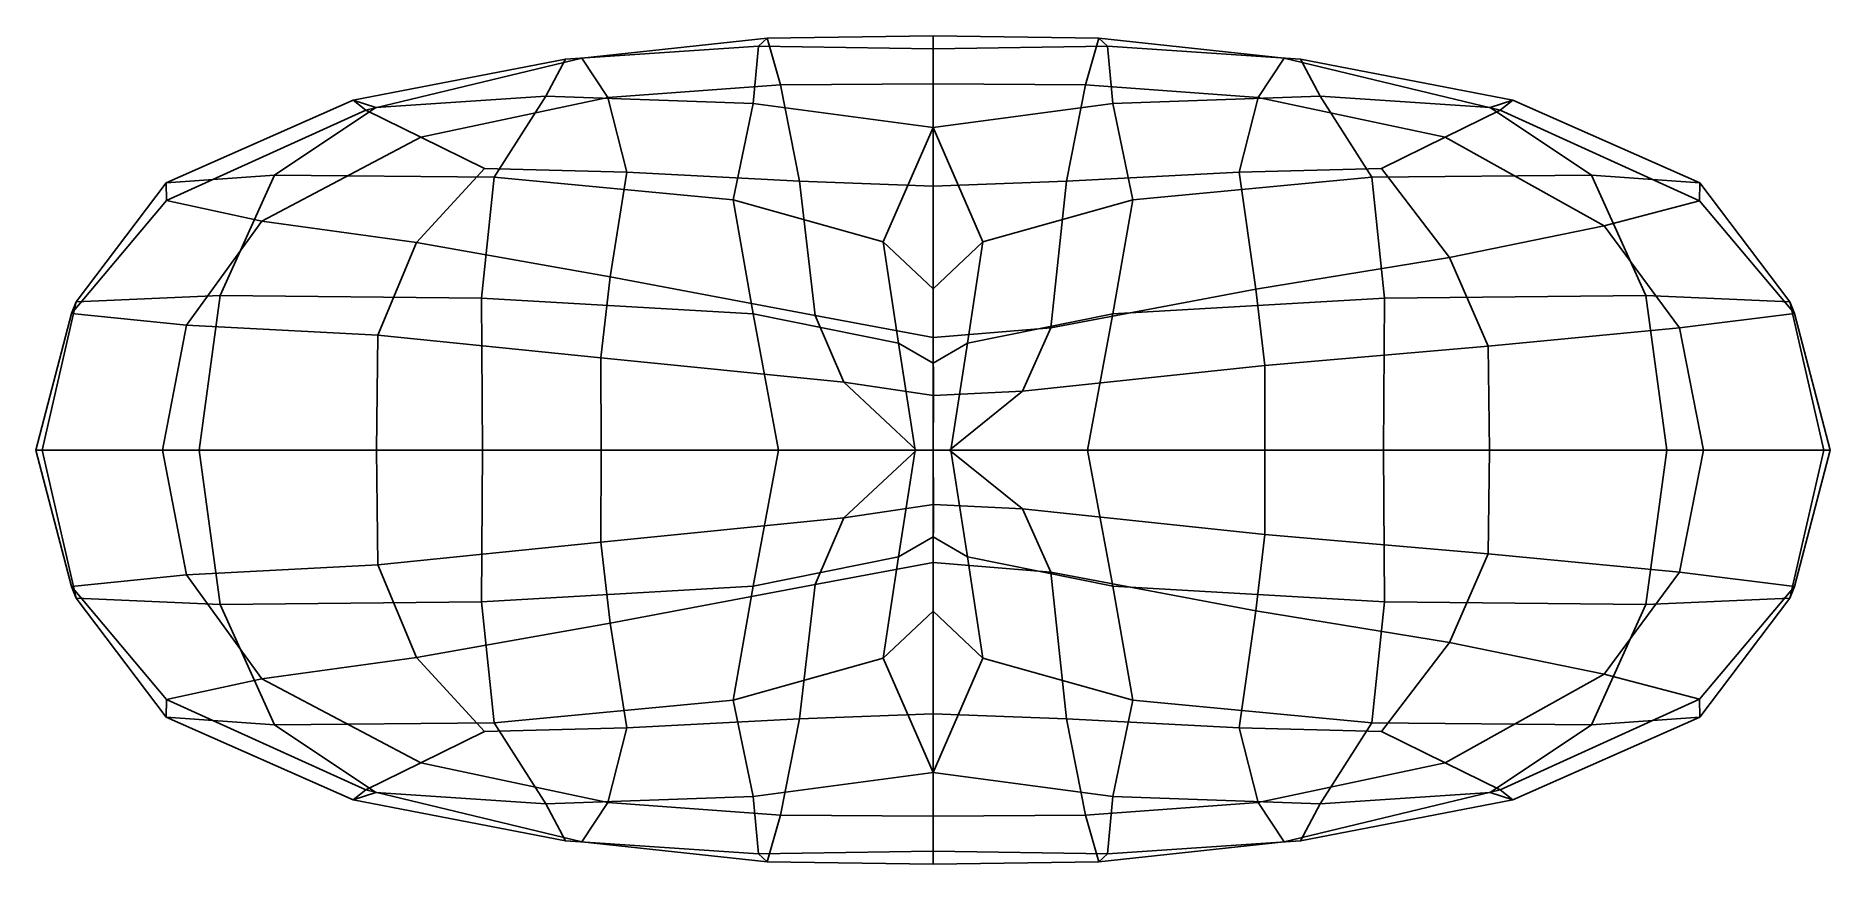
# Model space of a CAD drawing. Extents: x -1.41 to 1.41, y -0.65 to 0.65.
import ezdxf

# ---------------------------------------------------------------- set-up
doc = ezdxf.new("R2010")
doc.units = 0

msp = doc.modelspace()

# ---------------------------------------------------------------- linework, layer by layer
for points in [[(0, 0.6533, 1.1936), (0, 0.6328, 1.5204), (-0.2749, 0.6371, 1.5391), (-0.2614, 0.6494, 1.2126)], [(0, 0.5776, 0.8613), (0, 0.6533, 1.1936), (-0.2614, 0.6494, 1.2126), (-0.2405, 0.576, 0.8832)], [(0, 0.5776, 0.8613), (0.2405, 0.576, 0.8832), (0.2614, 0.6494, 1.2126), (0, 0.6533, 1.1936)], [(0, 0.6533, 1.1936), (0.2614, 0.6494, 1.2126), (0.2749, 0.6371, 1.5391), (0, 0.6328, 1.5204)], [(-0.2837, 0.5465, 1.8744), (-0.6106, 0.5582, 1.9169), (-0.5794, 0.6166, 1.5864), (-0.2749, 0.6371, 1.5391)], [(-0.5794, 0.6166, 1.5864), (-0.5534, 0.6181, 1.2571), (-0.2614, 0.6494, 1.2126), (-0.2749, 0.6371, 1.5391)], [(-0.5534, 0.6181, 1.2571), (-0.5124, 0.5563, 0.9317), (-0.2405, 0.576, 0.8832), (-0.2614, 0.6494, 1.2126)], [(0, 0.6328, 1.5204), (0, 0.5086, 1.857), (-0.2837, 0.5465, 1.8744), (-0.2749, 0.6371, 1.5391)], [(0, 0.6328, 1.5204), (0.2749, 0.6371, 1.5391), (0.2837, 0.5465, 1.8744), (0, 0.5086, 1.857)], [(0.5534, 0.6181, 1.2571), (0.2614, 0.6494, 1.2126), (0.2405, 0.576, 0.8832), (0.5124, 0.5563, 0.9317)], [(0.5794, 0.6166, 1.5864), (0.2749, 0.6371, 1.5391), (0.2614, 0.6494, 1.2126), (0.5534, 0.6181, 1.2571)], [(0.2837, 0.5465, 1.8744), (0.2749, 0.6371, 1.5391), (0.5794, 0.6166, 1.5864), (0.6106, 0.5582, 1.9169)], [(-0.914, 0.552, 1.6557), (-0.8943, 0.5362, 1.3084), (-0.5534, 0.6181, 1.2571), (-0.5794, 0.6166, 1.5864)], [(-0.6106, 0.5582, 1.9169), (-0.8786, 0.5404, 1.9144), (-0.914, 0.552, 1.6557), (-0.5794, 0.6166, 1.5864)], [(-0.8943, 0.5362, 1.3084), (-0.8073, 0.4933, 0.9622), (-0.5124, 0.5563, 0.9317), (-0.5534, 0.6181, 1.2571)], [(0.8943, 0.5362, 1.3084), (0.5534, 0.6181, 1.2571), (0.5124, 0.5563, 0.9317), (0.8073, 0.4933, 0.9622)], [(0.914, 0.552, 1.6557), (0.5794, 0.6166, 1.5864), (0.5534, 0.6181, 1.2571), (0.8943, 0.5362, 1.3084)], [(0.6106, 0.5582, 1.9169), (0.5794, 0.6166, 1.5864), (0.914, 0.552, 1.6557), (0.8786, 0.5404, 1.9144)], [(-0.2105, 0.424, 0.5199), (-0.2405, 0.576, 0.8832), (-0.5124, 0.5563, 0.9317), (-0.4829, 0.4384, 0.6157)], [(0, 0.4162, 0.4823), (0, 0.5776, 0.8613), (-0.2405, 0.576, 0.8832), (-0.2105, 0.424, 0.5199)], [(0, 0.4162, 0.4823), (0.2105, 0.424, 0.5199), (0.2405, 0.576, 0.8832), (0, 0.5776, 0.8613)], [(0.2105, 0.424, 0.5199), (0.4829, 0.4384, 0.6157), (0.5124, 0.5563, 0.9317), (0.2405, 0.576, 0.8832)], [(-1.2087, 0.4213, 1.7717), (-1.2085, 0.3937, 1.3539), (-0.8943, 0.5362, 1.3084), (-0.914, 0.552, 1.6557)], [(-1.0379, 0.4335, 2.0848), (-1.2087, 0.4213, 1.7717), (-0.914, 0.552, 1.6557), (-0.8786, 0.5404, 1.9144)], [(-0.6918, 0.4302, 2.1923), (-1.0379, 0.4335, 2.0848), (-0.8786, 0.5404, 1.9144), (-0.6106, 0.5582, 1.9169)], [(-0.4829, 0.4384, 0.6157), (-0.5124, 0.5563, 0.9317), (-0.8073, 0.4933, 0.9622), (-0.7069, 0.4443, 0.7077)], [(-0.6106, 0.5582, 1.9169), (-0.2837, 0.5465, 1.8744), (-0.315, 0.3947, 2.1358), (-0.6918, 0.4302, 2.1923)], [(-0.0787, 0.3283, 2.0411), (-0.315, 0.3947, 2.1358), (-0.2837, 0.5465, 1.8744), (0, 0.5086, 1.857)], [(0.0787, 0.3283, 2.0411), (0, 0.5086, 1.857), (0.2837, 0.5465, 1.8744), (0.315, 0.3947, 2.1358)], [(0.6106, 0.5582, 1.9169), (0.6918, 0.4302, 2.1923), (0.315, 0.3947, 2.1358), (0.2837, 0.5465, 1.8744)], [(0.4829, 0.4384, 0.6157), (0.7069, 0.4443, 0.7077), (0.8073, 0.4933, 0.9622), (0.5124, 0.5563, 0.9317)], [(0.6918, 0.4302, 2.1923), (0.6106, 0.5582, 1.9169), (0.8786, 0.5404, 1.9144), (1.0379, 0.4335, 2.0848)], [(1.0379, 0.4335, 2.0848), (0.8786, 0.5404, 1.9144), (0.914, 0.552, 1.6557), (1.2087, 0.4213, 1.7717)], [(1.2087, 0.4213, 1.7717), (0.914, 0.552, 1.6557), (0.8943, 0.5362, 1.3084), (1.2085, 0.3929, 1.3539)], [(-1.2085, 0.3937, 1.3539), (-1.0583, 0.361, 0.9334), (-0.8073, 0.4933, 0.9622), (-0.8943, 0.5362, 1.3084)], [(1.2085, 0.3929, 1.3539), (0.8943, 0.5362, 1.3084), (0.8073, 0.4933, 0.9622), (1.0583, 0.3534, 0.9334)], [(-1.0583, 0.361, 0.9334), (-0.8143, 0.3275, 0.5977), (-0.7069, 0.4443, 0.7077), (-0.8073, 0.4933, 0.9622)], [(0, 0.5086, 1.857), (0.0787, 0.3283, 2.0411), (0, 0.2543, 2.047), (-0.0787, 0.3283, 2.0411)], [(1.0583, 0.3534, 0.9334), (0.8073, 0.4933, 0.9622), (0.7069, 0.4443, 0.7077), (0.8143, 0.3037, 0.5977)], [(-1.2087, 0.4213, 1.7717), (-1.0379, 0.4335, 2.0848), (-1.1238, 0.2435, 2.1955), (-1.3506, 0.2337, 1.8348)], [(-1.0379, 0.4335, 2.0848), (-0.6918, 0.4302, 2.1923), (-0.7117, 0.2393, 2.3337), (-1.1238, 0.2435, 2.1955)], [(-0.8143, 0.3275, 0.5977), (-0.5089, 0.2734, 0.3686), (-0.4829, 0.4384, 0.6157), (-0.7069, 0.4443, 0.7077)], [(-0.6918, 0.4302, 2.1923), (-0.315, 0.3947, 2.1358), (-0.2833, 0.2148, 2.2516), (-0.7117, 0.2393, 2.3337)], [(-0.5089, 0.2734, 0.3686), (-0.1859, 0.212, 0.1982), (-0.2105, 0.424, 0.5199), (-0.4829, 0.4384, 0.6157)], [(0.5089, 0.2538, 0.3686), (0.4829, 0.4384, 0.6157), (0.2105, 0.424, 0.5199), (0.1859, 0.1928, 0.1982)], [(0.6918, 0.4302, 2.1923), (0.7117, 0.2393, 2.3337), (0.2833, 0.2148, 2.2516), (0.315, 0.3947, 2.1358)], [(0.8143, 0.3037, 0.5977), (0.7069, 0.4443, 0.7077), (0.4829, 0.4384, 0.6157), (0.5089, 0.2538, 0.3686)], [(1.0379, 0.4335, 2.0848), (1.1238, 0.2435, 2.1955), (0.7117, 0.2393, 2.3337), (0.6918, 0.4302, 2.1923)], [(1.2087, 0.4213, 1.7717), (1.3506, 0.2337, 1.8348), (1.1238, 0.2435, 2.1955), (1.0379, 0.4335, 2.0848)], [(-1.2085, 0.3937, 1.3539), (-1.2087, 0.4213, 1.7717), (-1.3506, 0.2337, 1.8348), (-1.3583, 0.2155, 1.3665)], [(0, 0.4162, 0.4823), (-0.2105, 0.424, 0.5199), (-0.1859, 0.212, 0.1982), (0, 0.1774, 0.1429)], [(0, 0.4162, 0.4823), (0, 0.1774, 0.1429), (0.1859, 0.1928, 0.1982), (0.2105, 0.424, 0.5199)], [(1.2085, 0.3929, 1.3539), (1.3583, 0.2154, 1.3664), (1.3506, 0.2337, 1.8348), (1.2087, 0.4213, 1.7717)], [(-1.0583, 0.361, 0.9334), (-1.2085, 0.3937, 1.3539), (-1.3583, 0.2155, 1.3665), (-1.1768, 0.1969, 0.8997)], [(-0.315, 0.3947, 2.1358), (-0.0787, 0.3283, 2.0411), (-0.0542, 0.1687, 2.1103), (-0.2833, 0.2148, 2.2516)], [(0.315, 0.3947, 2.1358), (0.2833, 0.2148, 2.2516), (0.0542, 0.1687, 2.1103), (0.0787, 0.3283, 2.0411)], [(1.0583, 0.3534, 0.9334), (1.1766, 0.1927, 0.8996), (1.3583, 0.2154, 1.3664), (1.2085, 0.3929, 1.3539)], [(-0.8143, 0.3275, 0.5977), (-1.0583, 0.361, 0.9334), (-1.1768, 0.1969, 0.8997), (-0.8754, 0.1812, 0.5266)], [(0.8143, 0.3037, 0.5977), (0.8752, 0.1637, 0.5267), (1.1766, 0.1927, 0.8996), (1.0583, 0.3534, 0.9334)], [(-0.5089, 0.2734, 0.3686), (-0.8143, 0.3275, 0.5977), (-0.8754, 0.1812, 0.5266), (-0.5234, 0.1456, 0.2539)], [(-0.0787, 0.3283, 2.0411), (0, 0.2543, 2.047), (0, 0.1371, 2.0798), (-0.0542, 0.1687, 2.1103)], [(0.0787, 0.3283, 2.0411), (0.0542, 0.1687, 2.1103), (0, 0.1371, 2.0798), (0, 0.2543, 2.047)], [(0.5089, 0.2538, 0.3686), (0.5232, 0.1335, 0.2542), (0.8752, 0.1637, 0.5267), (0.8143, 0.3037, 0.5977)], [(-0.1859, 0.212, 0.1982), (-0.5089, 0.2734, 0.3686), (-0.5234, 0.1456, 0.2539), (-0.1406, 0.107, 0.0416)], [(-1.3583, 0.2155, 1.3665), (-1.3506, 0.2337, 1.8348), (-1.4043, 0, 1.8689), (-1.4143, 0, 1.3808)], [(-1.3506, 0.2337, 1.8348), (-1.1238, 0.2435, 2.1955), (-1.1571, 0, 2.2496), (-1.4043, 0, 1.8689)], [(-1.1238, 0.2435, 2.1955), (-0.7117, 0.2393, 2.3337), (-0.7104, 0, 2.392), (-1.1571, 0, 2.2496)], [(-0.7117, 0.2393, 2.3337), (-0.2833, 0.2148, 2.2516), (-0.2434, 0, 2.2761), (-0.7104, 0, 2.392)], [(0.1859, 0.1928, 0.1982), (0.1413, 0.0926, 0.042), (0.5232, 0.1335, 0.2542), (0.5089, 0.2538, 0.3686)], [(0.7117, 0.2393, 2.3337), (0.7104, 0, 2.392), (0.2434, 0, 2.2761), (0.2833, 0.2148, 2.2516)], [(1.1238, 0.2435, 2.1955), (1.1571, 0, 2.2496), (0.7104, 0, 2.392), (0.7117, 0.2393, 2.3337)], [(1.3506, 0.2337, 1.8348), (1.4043, 0, 1.8689), (1.1571, 0, 2.2496), (1.1238, 0.2435, 2.1955)], [(1.3583, 0.2154, 1.3664), (1.4143, 0, 1.3808), (1.4043, 0, 1.8689), (1.3506, 0.2337, 1.8348)], [(-1.1768, 0.1969, 0.8997), (-1.3583, 0.2155, 1.3665), (-1.4143, 0, 1.3808), (-1.2145, 0, 0.8919)], [(-0.2833, 0.2148, 2.2516), (-0.0542, 0.1687, 2.1103), (-0.028, 0, 2.0893), (-0.2434, 0, 2.2761)], [(0, 0.1774, 0.1429), (-0.1859, 0.212, 0.1982), (-0.1406, 0.107, 0.0416), (0.0008, 0.0862, -0.0103)], [(0.2833, 0.2148, 2.2516), (0.2434, 0, 2.2761), (0.028, 0, 2.0893), (0.0542, 0.1687, 2.1103)], [(1.1766, 0.1927, 0.8996), (1.2145, 0, 0.8919), (1.4143, 0, 1.3808), (1.3583, 0.2154, 1.3664)], [(-0.8754, 0.1812, 0.5266), (-1.1768, 0.1969, 0.8997), (-1.2145, 0, 0.8919), (-0.8774, 0, 0.5094)], [(-0.5234, 0.1456, 0.2539), (-0.8754, 0.1812, 0.5266), (-0.8774, 0, 0.5094), (-0.5231, 0, 0.2327)], [(0, 0.1774, 0.1429), (0.0008, 0.0862, -0.0103), (0.1413, 0.0926, 0.042), (0.1859, 0.1928, 0.1982)], [(0.8752, 0.1637, 0.5267), (0.8774, 0, 0.5094), (1.2145, 0, 0.8919), (1.1766, 0.1927, 0.8996)], [(-0.1406, 0.107, 0.0416), (-0.5234, 0.1456, 0.2539), (-0.5231, 0, 0.2327), (-0.0258, 0, -0.0413)], [(-0.0542, 0.1687, 2.1103), (0, 0.1371, 2.0798), (0, 0, 2.0467), (-0.028, 0, 2.0893)], [(0.0542, 0.1687, 2.1103), (0.028, 0, 2.0893), (0, 0, 2.0467), (0, 0.1371, 2.0798)], [(0.5232, 0.1335, 0.2542), (0.5231, 0, 0.2327), (0.8774, 0, 0.5094), (0.8752, 0.1637, 0.5267)], [(0.1413, 0.0926, 0.042), (0.0258, 0, -0.0413), (0.5231, 0, 0.2327), (0.5232, 0.1335, 0.2542)], [(0.0008, 0.0862, -0.0103), (-0.1406, 0.107, 0.0416), (-0.0258, 0, -0.0413), (0, 0, -0.0536)], [(0.0008, 0.0862, -0.0103), (0, 0, -0.0536), (0.0258, 0, -0.0413), (0.1413, 0.0926, 0.042)], [(-1.3583, -0.2155, 1.3665), (-1.4143, 0, 1.3808), (-1.4043, 0, 1.8689), (-1.3506, -0.2337, 1.8348)], [(-1.1768, -0.1969, 0.8997), (-1.2145, 0, 0.8919), (-1.4143, 0, 1.3808), (-1.3583, -0.2155, 1.3665)], [(-1.3506, -0.2337, 1.8348), (-1.4043, 0, 1.8689), (-1.1571, 0, 2.2496), (-1.1238, -0.2435, 2.1955)], [(-0.8754, -0.1812, 0.5266), (-0.8774, 0, 0.5094), (-1.2145, 0, 0.8919), (-1.1768, -0.1969, 0.8997)], [(-1.1238, -0.2435, 2.1955), (-1.1571, 0, 2.2496), (-0.7104, 0, 2.392), (-0.7117, -0.2393, 2.3337)], [(-0.5234, -0.1456, 0.2539), (-0.5231, 0, 0.2327), (-0.8774, 0, 0.5094), (-0.8754, -0.1812, 0.5266)], [(-0.7117, -0.2393, 2.3337), (-0.7104, 0, 2.392), (-0.2434, 0, 2.2761), (-0.2833, -0.2148, 2.2516)], [(-0.1406, -0.107, 0.0416), (-0.0258, 0, -0.0413), (-0.5231, 0, 0.2327), (-0.5234, -0.1456, 0.2539)], [(-0.2833, -0.2148, 2.2516), (-0.2434, 0, 2.2761), (-0.028, 0, 2.0893), (-0.0542, -0.1687, 2.1103)], [(0.0008, -0.0862, -0.0103), (0, 0, -0.0536), (-0.0258, 0, -0.0413), (-0.1406, -0.107, 0.0416)], [(-0.0542, -0.1687, 2.1103), (-0.028, 0, 2.0893), (0, 0, 2.0467), (0, -0.1371, 2.0798)], [(0.0542, -0.1687, 2.1103), (0, -0.1371, 2.0798), (0, 0, 2.0467), (0.028, 0, 2.0893)], [(0.0008, -0.0862, -0.0103), (0.1413, -0.0926, 0.042), (0.0258, 0, -0.0413), (0, 0, -0.0536)], [(0.1413, -0.0926, 0.042), (0.5232, -0.1335, 0.2542), (0.5231, 0, 0.2327), (0.0258, 0, -0.0413)], [(0.2833, -0.2148, 2.2516), (0.0542, -0.1687, 2.1103), (0.028, 0, 2.0893), (0.2434, 0, 2.2761)], [(0.7117, -0.2393, 2.3337), (0.2833, -0.2148, 2.2516), (0.2434, 0, 2.2761), (0.7104, 0, 2.392)], [(0.5232, -0.1335, 0.2542), (0.8752, -0.1637, 0.5267), (0.8774, 0, 0.5094), (0.5231, 0, 0.2327)], [(1.1238, -0.2435, 2.1955), (0.7117, -0.2393, 2.3337), (0.7104, 0, 2.392), (1.1571, 0, 2.2496)], [(0.8752, -0.1637, 0.5267), (1.1766, -0.1927, 0.8996), (1.2145, 0, 0.8919), (0.8774, 0, 0.5094)], [(1.3506, -0.2337, 1.8348), (1.1238, -0.2435, 2.1955), (1.1571, 0, 2.2496), (1.4043, 0, 1.8689)], [(1.1766, -0.1927, 0.8996), (1.3583, -0.2154, 1.3664), (1.4143, 0, 1.3808), (1.2145, 0, 0.8919)], [(1.3583, -0.2154, 1.3664), (1.3506, -0.2337, 1.8348), (1.4043, 0, 1.8689), (1.4143, 0, 1.3808)], [(-0.1859, -0.212, 0.1982), (-0.1406, -0.107, 0.0416), (-0.5234, -0.1456, 0.2539), (-0.5089, -0.2734, 0.3686)], [(0, -0.1774, 0.1429), (0.0008, -0.0862, -0.0103), (-0.1406, -0.107, 0.0416), (-0.1859, -0.212, 0.1982)], [(0, -0.1774, 0.1429), (0.1859, -0.1928, 0.1982), (0.1413, -0.0926, 0.042), (0.0008, -0.0862, -0.0103)], [(0.1859, -0.1928, 0.1982), (0.5089, -0.2538, 0.3686), (0.5232, -0.1335, 0.2542), (0.1413, -0.0926, 0.042)], [(-0.0787, -0.3283, 2.0411), (-0.0542, -0.1687, 2.1103), (0, -0.1371, 2.0798), (0, -0.2543, 2.047)], [(0.0787, -0.3283, 2.0411), (0, -0.2543, 2.047), (0, -0.1371, 2.0798), (0.0542, -0.1687, 2.1103)], [(0.5089, -0.2538, 0.3686), (0.8143, -0.3037, 0.5977), (0.8752, -0.1637, 0.5267), (0.5232, -0.1335, 0.2542)], [(-0.5089, -0.2734, 0.3686), (-0.5234, -0.1456, 0.2539), (-0.8754, -0.1812, 0.5266), (-0.8143, -0.3275, 0.5977)], [(-0.315, -0.3947, 2.1358), (-0.2833, -0.2148, 2.2516), (-0.0542, -0.1687, 2.1103), (-0.0787, -0.3283, 2.0411)], [(0.315, -0.3947, 2.1358), (0.0787, -0.3283, 2.0411), (0.0542, -0.1687, 2.1103), (0.2833, -0.2148, 2.2516)], [(0.8143, -0.3037, 0.5977), (1.0583, -0.3534, 0.9334), (1.1766, -0.1927, 0.8996), (0.8752, -0.1637, 0.5267)], [(-1.0583, -0.361, 0.9334), (-1.1768, -0.1969, 0.8997), (-1.3583, -0.2155, 1.3665), (-1.2085, -0.3937, 1.3539)], [(-0.8143, -0.3275, 0.5977), (-0.8754, -0.1812, 0.5266), (-1.1768, -0.1969, 0.8997), (-1.0583, -0.361, 0.9334)], [(0, -0.4162, 0.4823), (0, -0.1774, 0.1429), (-0.1859, -0.212, 0.1982), (-0.2105, -0.424, 0.5199)], [(0.1859, -0.1928, 0.1982), (0, -0.1774, 0.1429), (0, -0.4162, 0.4823), (0.2105, -0.424, 0.5199)], [(0.5089, -0.2538, 0.3686), (0.1859, -0.1928, 0.1982), (0.2105, -0.424, 0.5199), (0.4829, -0.4384, 0.6157)], [(1.0583, -0.3534, 0.9334), (1.2085, -0.3929, 1.3539), (1.3583, -0.2154, 1.3664), (1.1766, -0.1927, 0.8996)], [(-1.2085, -0.3937, 1.3539), (-1.3583, -0.2155, 1.3665), (-1.3506, -0.2337, 1.8348), (-1.2087, -0.4213, 1.7717)], [(-0.6918, -0.4302, 2.1923), (-0.7117, -0.2393, 2.3337), (-0.2833, -0.2148, 2.2516), (-0.315, -0.3947, 2.1358)], [(-0.5089, -0.2734, 0.3686), (-0.4829, -0.4384, 0.6157), (-0.2105, -0.424, 0.5199), (-0.1859, -0.212, 0.1982)], [(0.6918, -0.4302, 2.1923), (0.315, -0.3947, 2.1358), (0.2833, -0.2148, 2.2516), (0.7117, -0.2393, 2.3337)], [(1.2085, -0.3929, 1.3539), (1.2087, -0.4213, 1.7717), (1.3506, -0.2337, 1.8348), (1.3583, -0.2154, 1.3664)], [(-1.2087, -0.4213, 1.7717), (-1.3506, -0.2337, 1.8348), (-1.1238, -0.2435, 2.1955), (-1.0379, -0.4335, 2.0848)], [(-1.0379, -0.4335, 2.0848), (-1.1238, -0.2435, 2.1955), (-0.7117, -0.2393, 2.3337), (-0.6918, -0.4302, 2.1923)], [(0, -0.5086, 1.857), (-0.0787, -0.3283, 2.0411), (0, -0.2543, 2.047), (0.0787, -0.3283, 2.0411)], [(0.8143, -0.3037, 0.5977), (0.5089, -0.2538, 0.3686), (0.4829, -0.4384, 0.6157), (0.7069, -0.4443, 0.7077)], [(1.0379, -0.4335, 2.0848), (0.6918, -0.4302, 2.1923), (0.7117, -0.2393, 2.3337), (1.1238, -0.2435, 2.1955)], [(1.2087, -0.4213, 1.7717), (1.0379, -0.4335, 2.0848), (1.1238, -0.2435, 2.1955), (1.3506, -0.2337, 1.8348)], [(-0.8143, -0.3275, 0.5977), (-0.7069, -0.4443, 0.7077), (-0.4829, -0.4384, 0.6157), (-0.5089, -0.2734, 0.3686)], [(1.0583, -0.3534, 0.9334), (0.8143, -0.3037, 0.5977), (0.7069, -0.4443, 0.7077), (0.8073, -0.4933, 0.9622)], [(-1.0583, -0.361, 0.9334), (-0.8073, -0.4933, 0.9622), (-0.7069, -0.4443, 0.7077), (-0.8143, -0.3275, 0.5977)], [(-0.0787, -0.3283, 2.0411), (0, -0.5086, 1.857), (-0.2837, -0.5465, 1.8744), (-0.315, -0.3947, 2.1358)], [(0.0787, -0.3283, 2.0411), (0.315, -0.3947, 2.1358), (0.2837, -0.5465, 1.8744), (0, -0.5086, 1.857)], [(-1.2085, -0.3937, 1.3539), (-0.8943, -0.5362, 1.3084), (-0.8073, -0.4933, 0.9622), (-1.0583, -0.361, 0.9334)], [(1.2085, -0.3929, 1.3539), (1.0583, -0.3534, 0.9334), (0.8073, -0.4933, 0.9622), (0.8943, -0.5362, 1.3084)], [(-1.2087, -0.4213, 1.7717), (-0.914, -0.552, 1.6557), (-0.8943, -0.5362, 1.3084), (-1.2085, -0.3937, 1.3539)], [(-0.6106, -0.5582, 1.9169), (-0.6918, -0.4302, 2.1923), (-0.315, -0.3947, 2.1358), (-0.2837, -0.5465, 1.8744)], [(0.6106, -0.5582, 1.9169), (0.2837, -0.5465, 1.8744), (0.315, -0.3947, 2.1358), (0.6918, -0.4302, 2.1923)], [(1.2087, -0.4213, 1.7717), (1.2085, -0.3929, 1.3539), (0.8943, -0.5362, 1.3084), (0.914, -0.552, 1.6557)], [(-1.0379, -0.4335, 2.0848), (-0.8786, -0.5404, 1.9144), (-0.914, -0.552, 1.6557), (-1.2087, -0.4213, 1.7717)], [(-0.2105, -0.424, 0.5199), (-0.4829, -0.4384, 0.6157), (-0.5124, -0.5563, 0.9317), (-0.2405, -0.576, 0.8832)], [(0, -0.4162, 0.4823), (-0.2105, -0.424, 0.5199), (-0.2405, -0.576, 0.8832), (0, -0.5776, 0.8613)], [(0, -0.4162, 0.4823), (0, -0.5776, 0.8613), (0.2405, -0.576, 0.8832), (0.2105, -0.424, 0.5199)], [(0.2105, -0.424, 0.5199), (0.2405, -0.576, 0.8832), (0.5124, -0.5563, 0.9317), (0.4829, -0.4384, 0.6157)], [(1.0379, -0.4335, 2.0848), (1.2087, -0.4213, 1.7717), (0.914, -0.552, 1.6557), (0.8786, -0.5404, 1.9144)], [(-0.6918, -0.4302, 2.1923), (-0.6106, -0.5582, 1.9169), (-0.8786, -0.5404, 1.9144), (-1.0379, -0.4335, 2.0848)], [(-0.4829, -0.4384, 0.6157), (-0.7069, -0.4443, 0.7077), (-0.8073, -0.4933, 0.9622), (-0.5124, -0.5563, 0.9317)], [(0.4829, -0.4384, 0.6157), (0.5124, -0.5563, 0.9317), (0.8073, -0.4933, 0.9622), (0.7069, -0.4443, 0.7077)], [(0.6918, -0.4302, 2.1923), (1.0379, -0.4335, 2.0848), (0.8786, -0.5404, 1.9144), (0.6106, -0.5582, 1.9169)], [(-0.8943, -0.5362, 1.3084), (-0.5534, -0.6181, 1.2571), (-0.5124, -0.5563, 0.9317), (-0.8073, -0.4933, 0.9622)], [(0, -0.6328, 1.5204), (-0.2749, -0.6371, 1.5391), (-0.2837, -0.5465, 1.8744), (0, -0.5086, 1.857)], [(0, -0.6328, 1.5204), (0, -0.5086, 1.857), (0.2837, -0.5465, 1.8744), (0.2749, -0.6371, 1.5391)], [(0.8943, -0.5362, 1.3084), (0.8073, -0.4933, 0.9622), (0.5124, -0.5563, 0.9317), (0.5534, -0.6181, 1.2571)], [(-0.914, -0.552, 1.6557), (-0.5794, -0.6166, 1.5864), (-0.5534, -0.6181, 1.2571), (-0.8943, -0.5362, 1.3084)], [(0.914, -0.552, 1.6557), (0.8943, -0.5362, 1.3084), (0.5534, -0.6181, 1.2571), (0.5794, -0.6166, 1.5864)], [(-0.6106, -0.5582, 1.9169), (-0.5794, -0.6166, 1.5864), (-0.914, -0.552, 1.6557), (-0.8786, -0.5404, 1.9144)], [(-0.2837, -0.5465, 1.8744), (-0.2749, -0.6371, 1.5391), (-0.5794, -0.6166, 1.5864), (-0.6106, -0.5582, 1.9169)], [(-0.5534, -0.6181, 1.2571), (-0.2614, -0.6494, 1.2126), (-0.2405, -0.576, 0.8832), (-0.5124, -0.5563, 0.9317)], [(0.5534, -0.6181, 1.2571), (0.5124, -0.5563, 0.9317), (0.2405, -0.576, 0.8832), (0.2614, -0.6494, 1.2126)], [(0.2837, -0.5465, 1.8744), (0.6106, -0.5582, 1.9169), (0.5794, -0.6166, 1.5864), (0.2749, -0.6371, 1.5391)], [(0.6106, -0.5582, 1.9169), (0.8786, -0.5404, 1.9144), (0.914, -0.552, 1.6557), (0.5794, -0.6166, 1.5864)], [(0, -0.5776, 0.8613), (-0.2405, -0.576, 0.8832), (-0.2614, -0.6494, 1.2126), (0, -0.6533, 1.1936)], [(0, -0.5776, 0.8613), (0, -0.6533, 1.1936), (0.2614, -0.6494, 1.2126), (0.2405, -0.576, 0.8832)], [(-0.5794, -0.6166, 1.5864), (-0.2749, -0.6371, 1.5391), (-0.2614, -0.6494, 1.2126), (-0.5534, -0.6181, 1.2571)], [(0.5794, -0.6166, 1.5864), (0.5534, -0.6181, 1.2571), (0.2614, -0.6494, 1.2126), (0.2749, -0.6371, 1.5391)], [(0, -0.6533, 1.1936), (-0.2614, -0.6494, 1.2126), (-0.2749, -0.6371, 1.5391), (0, -0.6328, 1.5204)], [(0, -0.6533, 1.1936), (0, -0.6328, 1.5204), (0.2749, -0.6371, 1.5391), (0.2614, -0.6494, 1.2126)]]:
    msp.add_3dface(points)

doc.saveas('drawing.dxf')
